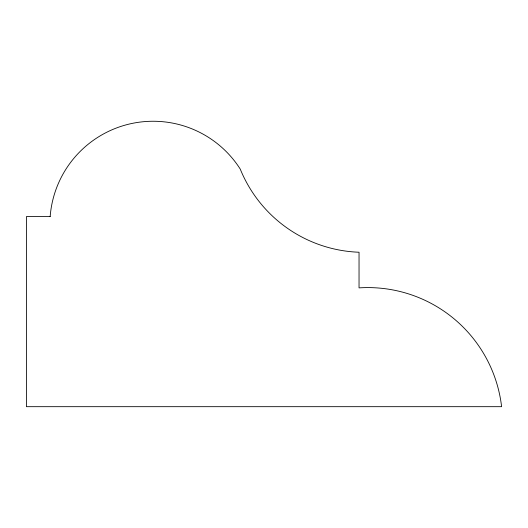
<?xml version="1.0" encoding="UTF-8"?>
<svg xmlns="http://www.w3.org/2000/svg" width="528" height="528" viewBox="0 0 528 528"><rect width="100%" height="100%" fill="white"/><g stroke="black" fill="none" stroke-linecap="round" stroke-linejoin="round"><path stroke-width="0.79" d="M50.16 216.599L26.4 216.599L26.4 406.679L501.6 406.679A134.673 134.673 0 0 0 359.04 287.879L359.04 252.239A133.472 133.472 0 0 1 240.24 169.079A103.264 103.264 0 0 0 50.16 216.599"/></g></svg>
